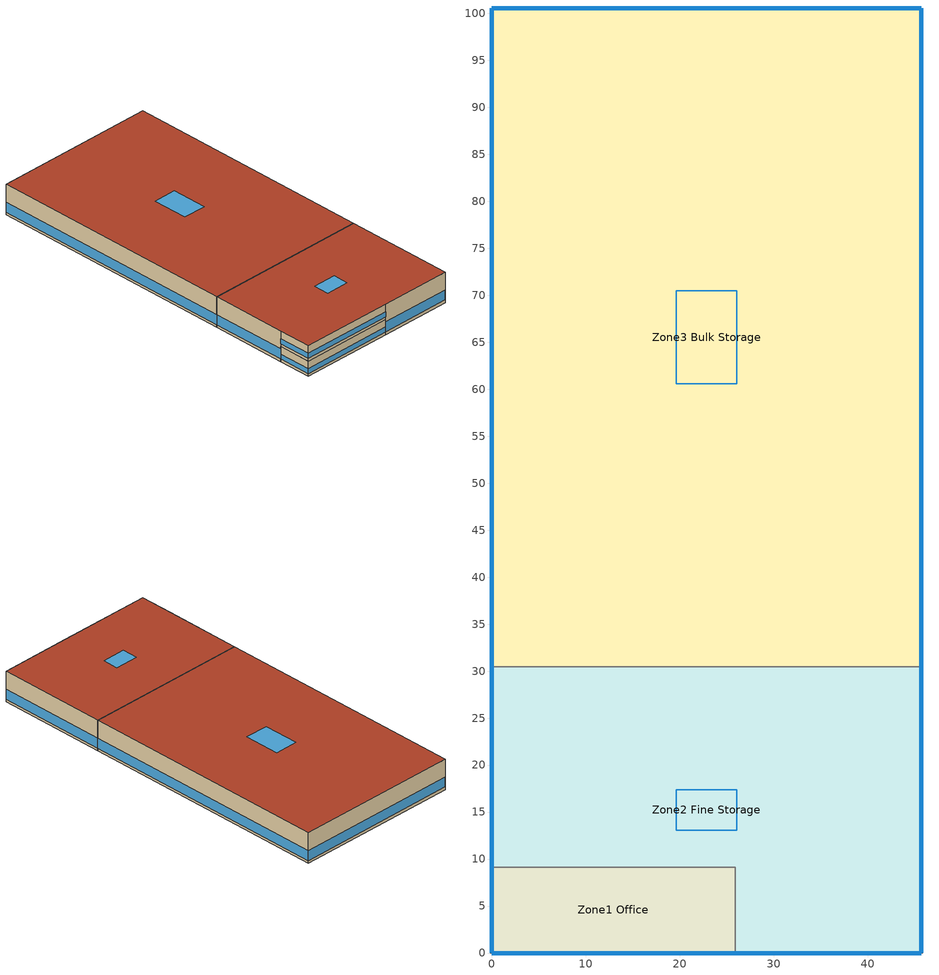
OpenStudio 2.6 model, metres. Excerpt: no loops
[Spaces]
Zone3 Bulk Storage
 floor ground: 45.72,100.58 45.72,30.48 0,30.48 0,100.58 z0
 wall outside: 45.72,30.48 45.72,100.58 0,100.58 0,30.48 z0:8.53
 wall to Zone2 Fine Storage: 45.72,30.48 0,30.48 z0:8.53
 window: 0,100.55 0,30.5 / 45.69,100.58 0.03,100.58 / 45.72,30.5 45.72,100.55 z0.76:3.54
 roof outside: 45.72,30.48 45.72,100.58 0,100.58 0,30.48 z8.53
 skylight: 26.09,60.57 26.09,70.49 19.63,70.49 19.63,60.57 z8.53
Zone2 Fine Storage
 floor to Zone1 Office: 0,0 0,9.14 25.91,9.14 25.91,0 z4.27
 floor ground: 45.72,30.48 45.72,0 25.91,0 25.91,9.14 0,9.14 0,30.48 z0
 wall outside: 0,30.48 0,9.14 / 25.91,0 45.72,0 45.72,30.48 z0:8.53; 0,9.14 0,0 25.91,0 z4.27:8.53
 wall to Zone1 Office: 0,9.14 25.91,9.14 25.91,0 z0:4.27
 window: 25.93,0 45.69,0 / 0,30.45 0,9.17 / 45.72,0.03 45.72,30.45 z0.76:3.54; 0.03,0 25.88,0 / 0,9.12 0,0.03 z5.03:6.42
 roof outside: 45.72,0 45.72,30.48 0,30.48 0,0 z8.53
 skylight: 26.09,13.08 26.09,17.39 19.63,17.39 19.63,13.08 z8.53
Zone1 Office
 floor ground: 25.91,9.14 25.91,0 0,0 0,9.14 z0
 wall outside: 0,9.14 0,0 25.91,0 z0:4.27
 window: 0.03,0 25.88,0 z0.76:2.15; 0,9.12 0,0.03 z0.76:2.16
[ClimateZones]
Climate Zone Institution Name 1=ASHRAE; Climate Zone Document Name 1=ANSI/ASHRAE Standard 169; Climate Zone Document Year 1=2006; Climate Zone Institution Name 2=CEC; Climate Zone Document Name 2=California Climate Zone Descriptions; Climate Zone Document Year 2=1995
[Building]
Warehouse-CAN_AB_Edmonton.Intl.AP.711230_CWEC2016.epw created: 2019-06-07 13:20:28 +0000: Default Construction Set=BTAP-Mass at hdd = 5120.0; Standards Number of Stories=1; Standards Number of Above Ground Stories=1; Standards Building Type=NECB2017_Warehouse
[Site]
Edmonton Intl AP: Latitude {deg}=53.31; Longitude {deg}=-113.579; Time Zone {hr}=-7; Elevation {m}=723.3
[Site:WaterMainsTemperature]
Calculation Method=Correlation; Annual Average Outdoor Air Temperature {C}=2.68333; Maximum Difference In Monthly Average Outdoor Air Temperatures {deltaC}=28.8
[Site:GroundTemperature:BuildingSurface]
19.527, 19.502, 19.536, 19.598, 20.002, 21.64, 22.225, 22.375, 21.449, 20.121, 19.802, 19.633
[SizingPeriod:DesignDay] Barometric Pressure {Pa}=92932; Sky Clearness=0; Rain Indicator=0; Snow Indicator=0; Day of Month=21; Daylight Saving Time Indicator=0; Humidity Indicating Type=Wetbulb; Dry-Bulb Temperature Range Modifier Type=DefaultMultipliers
Name | Maximum Dry-Bulb Temperature {C} | Daily Dry-Bulb Temperature Range {deltaC} | Humidity Indicating Conditions at Maximum Dry-Bulb | Wind Speed {m/s} | Wind Direction {deg} | Month | Day Type | Solar Model Indicator | ASHRAE Taub | ASHRAE Taud
Edmonton Intl AP Ann Clg .4% Condns DB=>MWB | 27.8 | 12.5 | 17.9 | 3.8 | 150 | 7 | SummerDesignDay | ASHRAETau | 0.353 | 2.421
Edmonton Intl AP Ann Htg 99.6% Condns DB | -32.6 | 0 | -32.6 | 2.1 | 180 | 1 | WinterDesignDay | ASHRAEClearSky
[Material:NoMass] Roughness=Smooth; Thermal Absorptance=0.9; Solar Absorptance=0.7
Name | Thermal Resistance {m2-K/W} | Visible Absorptance
Typical Carpet Pad | 0.21648 | 0.8
Typical Insulation 1 | 5.91238 | 0.7
Typical Insulation 2 | 4.49096 | 0.7
Typical Insulation 3 | 7.24636 | 0.7
Typical Carpet Pad 2 | 1.25503 | 0.8
Typical Carpet Pad 3 | 3.45515 | 0.8
Typical Insulation 4 | 0.526298 | 0.7
Typical Insulation 5 | 0.526316 | 0.7
[Material]
Name | Roughness | Thickness {m} | Conductivity {W/m-K} | Density {kg/m3} | Specific Heat {J/kg-K} | Thermal Absorptance | Solar Absorptance | Visible Absorptance
100mm Normalweight concrete floor | MediumSmooth | 0.1016 | 2.31 | 2322 | 832
G01 13mm gypsum board | Smooth | 0.0127 | 0.16 | 800 | 1090 | 0.9 | 0.7 | 0.5
G05 25mm wood | MediumSmooth | 0.0254 | 0.15 | 608 | 1630 | 0.9 | 0.5 | 0.5
4 in. Normalweight Concrete Floor | MediumRough | 0.1016 | 2.31 | 2322 | 832 | 0.9 | 0.7 | 0.7
1IN Stucco | Smooth | 0.0253 | 0.6918 | 1858 | 837 | 0.9 | 0.7 | 0.92
8IN CONCRETE HW RefBldg | Rough | 0.2032 | 1.311 | 2240 | 836.8 | 0.9 | 0.7 | 0.7
1/2IN Gypsum | Smooth | 0.0127 | 0.16 | 784.9 | 830 | 0.9 | 0.4 | 0.4
Metal Roof Surface; F08 Metal surface | Smooth | 0.0008 | 45.28 | 7824 | 500 | 0.9 | 0.7 | 0.7
6 in. Normalweight Concrete Floor | MediumRough | 0.1524 | 2.31 | 2322 | 832 | 0.9 | 0.7 | 0.7
[Construction]
BTAP-Int-Floor: 100mm Normalweight concrete floor, Typical Carpet Pad
BTAP-Int-Wall: G01 13mm gypsum board, G01 13mm gypsum board
BTAP-Int-Ceiling: Typical Carpet Pad, 100mm Normalweight concrete floor
BTAP-Ext-DaylightDiffuser: SimpleGlazing
BTAP-Int-Door: G05 25mm wood
BTAP-Ext-Floor-Mass:U-0.162: Typical Insulation 1, 4 in. Normalweight Concrete Floor, Typical Carpet Pad
BTAP-Ext-Wall-Mass:U-0.21: 1IN Stucco, 8IN CONCRETE HW RefBldg, Typical Insulation 2, 1/2IN Gypsum
BTAP-Ext-Roof-Metal:U-0.138: Metal Roof Surface, Typical Insulation 3
BTAP-Grnd-Floor-Mass:U-0.757: 6 in. Normalweight Concrete Floor, Typical Carpet Pad 2
BTAP-Grnd-Roof-Mass:U-0.284: 6 in. Normalweight Concrete Floor, Typical Carpet Pad 3
BTAP-Ext-Door:U-1.9000000000000001: F08 Metal surface, Typical Insulation 4
BTAP-Ext-OverHeadDoor:U-1.9000000000000001: Typical Insulation 5
BTAP-Ext-DaylightDiffuser:U=0.190 SHGC=0.600: SimpleGlazing:U=0.190 SHGC=0.600
[DefaultConstructionSet]
BTAP-Mass at hdd = 5120.0: Default Exterior Surface Constructions=BTAP-Mass at hdd = 5120.0; Default Interior Surface Constructions=Default Surface Constructions 2; Default Ground Contact Surface Constructions=BTAP-Mass at hdd = 5120.0 1; Default Exterior SubSurface Constructions=BTAP-Mass at hdd = 5120.0; Default Interior SubSurface Constructions=Default Sub Surface Constructions 2; Interior Partition Construction=BTAP-Int-Door
[DefaultSurfaceConstructions]
Name | Floor Construction | Wall Construction | Roof Ceiling Construction
Default Surface Constructions 2 | BTAP-Int-Floor | BTAP-Int-Wall | BTAP-Int-Ceiling
BTAP-Mass at hdd = 5120.0 | BTAP-Ext-Floor-Mass:U-0.162 | BTAP-Ext-Wall-Mass:U-0.21 | BTAP-Ext-Roof-Metal:U-0.138
BTAP-Mass at hdd = 5120.0 1 | BTAP-Grnd-Floor-Mass:U-0.757 | BTAP-Grnd-Roof-Mass:U-0.284 | BTAP-Grnd-Roof-Mass:U-0.284
[DefaultSubSurfaceConstructions]
Name | Fixed Window Construction | Operable Window Construction | Door Construction | Glass Door Construction | Overhead Door Construction | Skylight Construction | Tubular Daylight Dome Construction | Tubular Daylight Diffuser Construction
Default Sub Surface Constructions 2 | BTAP-Ext-DaylightDiffuser | BTAP-Ext-DaylightDiffuser | BTAP-Int-Door
BTAP-Mass at hdd = 5120.0 | BTAP-Ext-DaylightDiffuser:U=0.190 SHGC=0.600 | BTAP-Ext-DaylightDiffuser:U=0.190 SHGC=0.600 | BTAP-Ext-Door:U-1.9000000000000001 | BTAP-Ext-DaylightDiffuser:U=0.190 SHGC=0.600 | BTAP-Ext-OverHeadDoor:U-1.9000000000000001 | BTAP-Ext-DaylightDiffuser:U=0.190 SHGC=0.600 | BTAP-Ext-DaylightDiffuser:U=0.190 SHGC=0.600 | BTAP-Ext-DaylightDiffuser:U=0.190 SHGC=0.600
[WindowMaterial:SimpleGlazingSystem] Solar Heat Gain Coefficient=0.6; Visible Transmittance=0.21
Name | U-Factor {W/m2-K}
SimpleGlazing | 2.2
SimpleGlazing:U=0.190 SHGC=0.600 | 1.9
[Space] Building Story=Building Story 1; Part of Total Floor Area=Yes
Name | Space Type | Thermal Zone
Zone3 Bulk Storage | Space Function Warehouse storage area medium to bulky palletized items | Sp-Zone3 Bulk Storage Sys-4 Flr-1 Sch-A HPlcmt-east ZN
Zone2 Fine Storage | Space Function Warehouse storage area small hand-carried items(4) | Sp-Zone2 Fine Storage Sys-4 Flr-1 Sch-A HPlcmt-south ZN
Zone1 Office | Space Function Office enclosed <= 25 m2 | Sp-Zone1 Office Sys-3 Flr-1 Sch-A HPlcmt-south ZN
[BuildingStory]
Building Story 1: Nominal Z Coordinate {m}=0
[SpaceType] Standards Building Type=Space Function
Name | Default Schedule Set | Design Specification Outdoor Air Object | Standards Space Type
Space Function Warehouse storage area medium to bulky palletized items | Space Function Warehouse storage area medium to bulky palletized items Schedule Set | Space Function Warehouse storage area medium to bulky palletized items Ventilation | Warehouse storage area medium to bulky palletized items
Space Function Warehouse storage area small hand-carried items(4) | Space Function Warehouse storage area small hand-carried items(4) Schedule Set | Space Function Warehouse storage area small hand-carried items(4) Ventilation | Warehouse storage area small hand-carried items(4)
Space Function Office enclosed <= 25 m2 | Space Function Office enclosed <= 25 m2 Schedule Set | Space Function Office enclosed <= 25 m2 Ventilation | Office enclosed <= 25 m2
[People:Definition] Number of People Calculation Method=People/Area; Fraction Radiant=0.3
Name | People per Space Floor Area {person/m2}
Space Function Office enclosed <= 25 m2 People Definition | 0.0500182
Space Function Warehouse storage area medium to bulky palletized items People Definition | 0.0100036
Space Function Warehouse storage area small hand-carried items(4) People Definition | 0.0200073
[People] Work Efficiency Schedule=Work Efficiency Schedule; Clothing Insulation Schedule=Clothing Schedule; Air Velocity Schedule=Air Velocity Schedule; Multiplier=1
Name | People Definition | Space or SpaceType
Space Function Office enclosed <= 25 m2 People | Space Function Office enclosed <= 25 m2 People Definition | Space Function Office enclosed <= 25 m2
Space Function Warehouse storage area medium to bulky palletized items People | Space Function Warehouse storage area medium to bulky palletized items People Definition | Space Function Warehouse storage area medium to bulky palletized items
Space Function Warehouse storage area small hand-carried items(4) People | Space Function Warehouse storage area small hand-carried items(4) People Definition | Space Function Warehouse storage area small hand-carried items(4)
[Lights:Definition] Design Level Calculation Method=Watts/Area; Fraction Radiant=0.5; Fraction Visible=0.2
Name | Watts per Space Floor Area {W/m2}
Space Function Office enclosed <= 25 m2 Lights Definition | 9.99992
Space Function Warehouse storage area medium to bulky palletized items Lights Definition | 3.79997
Space Function Warehouse storage area small hand-carried items(4) Lights Definition | 7.39994
[Lights] Fraction Replaceable=1
Name | Lights Definition | Space or SpaceType
Space Function Office enclosed <= 25 m2 Lights | Space Function Office enclosed <= 25 m2 Lights Definition | Space Function Office enclosed <= 25 m2
Space Function Warehouse storage area medium to bulky palletized items Lights | Space Function Warehouse storage area medium to bulky palletized items Lights Definition | Space Function Warehouse storage area medium to bulky palletized items
Space Function Warehouse storage area small hand-carried items(4) Lights | Space Function Warehouse storage area small hand-carried items(4) Lights Definition | Space Function Warehouse storage area small hand-carried items(4)
[ElectricEquipment:Definition] Design Level Calculation Method=Watts/Area; Fraction Radiant=0.5
Name | Watts per Space Floor Area {W/m2}
Space Function Office enclosed <= 25 m2 Elec Equip Definition | 7.50273
Space Function Warehouse storage area medium to bulky palletized items Elec Equip Definition; Space Function Warehouse storage area small hand-carried items(4) Elec Equip Definition | 1.00036
[ElectricEquipment]
Name | Electric Equipment Definition | Space or SpaceType
Space Function Office enclosed <= 25 m2 Elec Equip | Space Function Office enclosed <= 25 m2 Elec Equip Definition | Space Function Office enclosed <= 25 m2
Space Function Warehouse storage area medium to bulky palletized items Elec Equip | Space Function Warehouse storage area medium to bulky palletized items Elec Equip Definition | Space Function Warehouse storage area medium to bulky palletized items
Space Function Warehouse storage area small hand-carried items(4) Elec Equip | Space Function Warehouse storage area small hand-carried items(4) Elec Equip Definition | Space Function Warehouse storage area small hand-carried items(4)
[DesignSpecification:OutdoorAir] Outdoor Air Method=Sum; Outdoor Air Flow per Person {m3/s-person}=0; Outdoor Air Flow Rate {m3/s}=0; Outdoor Air Flow Air Changes per Hour {1/hr}=0
Name | Outdoor Air Flow per Floor Area {m3/s-m2}
Space Function Office enclosed <= 25 m2 Ventilation | 0.00042164
Space Function Warehouse storage area medium to bulky palletized items Ventilation; Space Function Warehouse storage area small hand-carried items(4) Ventilation | 0.0003048
[DefaultScheduleSet] Number of People Schedule=NECB-A-Occupancy; People Activity Level Schedule=NECB-Activity; Electric Equipment Schedule=NECB-A-Electric-Equipment; Infiltration Schedule=Always On
Name | Lighting Schedule
Space Function Office enclosed <= 25 m2 Schedule Set | NECB-A-Occupancy-NECB-A-Lighting-0.3-0.1-0.67-Light Ruleset
Space Function Warehouse storage area medium to bulky palletized items Schedule Set; Space Function Warehouse storage area small hand-carried items(4) Schedule Set | NECB-A-Lighting
[ThermostatSetpoint:DualSetpoint] Heating Setpoint Temperature Schedule=NECB-A-Thermostat Setpoint-Heating; Cooling Setpoint Temperature Schedule=NECB-A-Thermostat Setpoint-Cooling
Space Function Office enclosed <= 25 m2 Thermostat 2; Space Function Warehouse storage area medium to bulky palletized items Thermostat 2; Space Function Warehouse storage area small hand-carried items(4) Thermostat 2
[SpaceInfiltration:DesignFlowRate] Schedule=Always On Discrete; Design Flow Rate Calculation Method=Flow/ExteriorArea; Flow per Exterior Surface Area {m3/s-m2}=0.00025; Constant Term Coefficient=0; Temperature Term Coefficient=0; Velocity Term Coefficient=0.224; Velocity Squared Term Coefficient=0
Name | Space or SpaceType
Zone1 Office Infiltration | Zone1 Office
Zone2 Fine Storage Infiltration | Zone2 Fine Storage
Zone3 Bulk Storage Infiltration | Zone3 Bulk Storage
[ThermalZone] Use Ideal Air Loads=No
Name | Thermostat
Sp-Zone1 Office Sys-3 Flr-1 Sch-A HPlcmt-south ZN | Space Function Office enclosed <= 25 m2 Thermostat 2
Sp-Zone3 Bulk Storage Sys-4 Flr-1 Sch-A HPlcmt-east ZN | Space Function Warehouse storage area medium to bulky palletized items Thermostat 2
Sp-Zone2 Fine Storage Sys-4 Flr-1 Sch-A HPlcmt-south ZN | Space Function Warehouse storage area small hand-carried items(4) Thermostat 2
[HeatExchanger:AirToAir:SensibleAndLatent] Availability Schedule=Always On Discrete; Nominal Supply Air Flow Rate {m3/s}=autosize; Sensible Effectiveness at 100% Heating Air Flow=0.5; Latent Effectiveness at 100% Heating Air Flow=0.5; Sensible Effectiveness at 75% Heating Air Flow=0.5; Latent Effectiveness at 75% Heating Air Flow=0.5; Sensible Effectiveness at 100% Cooling Air Flow=0.5; Latent Effectiveness at 100% Cooling Air Flow=0.5; Sensible Effectiveness at 75% Cooling Air Flow=0.5; Latent Effectiveness at 75% Cooling Air Flow=0.5; Supply Air Outlet Temperature Control=Yes; Heat Exchanger Type=Rotary; Frost Control Type=ExhaustOnly; Threshold Temperature {C}=-23.3; Initial Defrost Time Fraction=0.167; Rate of Defrost Time Fraction Increase {1/K}=1.44; Economizer Lockout=Yes
Name | Nominal Electric Power {W}
Sys_3_PSZ Sp-Zone1 Office Sys-3 Flr-1 Sch-A HPlcmt-south ZN ERV | 121.662
Sys_4_PSZ_Sp-Zone2 Fine Storage Sys-4 Flr-1 Sch-A HPlcmt-south ZN ERV | 354.73
Sys_4_PSZ_Sp-Zone3 Bulk Storage Sys-4 Flr-1 Sch-A HPlcmt-east ZN ERV | 750.88
[SetpointManager:OutdoorAirPretreat] Minimum Setpoint Temperature {C}=-99; Maximum Setpoint Temperature {C}=99; Minimum Setpoint Humidity Ratio {kgWater/kgDryAir}=1e-05; Maximum Setpoint Humidity Ratio {kgWater/kgDryAir}=1
Setpoint Manager Outdoor Air Pretreat 1; Setpoint Manager Outdoor Air Pretreat 2; Setpoint Manager Outdoor Air Pretreat 3
[AvailabilityManager:NightCycle] Control Type=CycleOnAny; Thermostat Tolerance {deltaC}=1; Cycling Run Time {s}=3600
Availability Manager Night Cycle 1; Availability Manager Night Cycle 2; Availability Manager Night Cycle 3
[Schedule:Ruleset]
Clothing Schedule: Default Day Schedule=Clothing Schedule Default Winter Clothes
Air Velocity Schedule: Default Day Schedule=Air Velocity Schedule Default
Work Efficiency Schedule: Default Day Schedule=Work Efficiency Schedule Default
NECB-A-Occupancy: Default Day Schedule=NECB-A-Occupancy Default
NECB-Activity: Default Day Schedule=NECB-Activity Default; Summer Design Day Schedule=NECB-Activity Summer Design Day; Winter Design Day Schedule=NECB-Activity Winter Design Day
NECB-A-Occupancy-NECB-A-Lighting-0.3-0.1-0.67-Light Ruleset: Default Day Schedule=NECB-A-Occupancy-NECB-A-Lighting-0.3-0.1-0.67-Light Default
NECB-A-Electric-Equipment: Default Day Schedule=NECB-A-Electric-Equipment Default
Always On: Default Day Schedule=Always On Default
NECB-A-Thermostat Setpoint-Heating: Default Day Schedule=NECB-A-Thermostat Setpoint-Heating Default
NECB-A-Thermostat Setpoint-Cooling: Default Day Schedule=NECB-A-Thermostat Setpoint-Cooling Default
NECB-A-Lighting: Default Day Schedule=NECB-A-Lighting Default
[Schedule:Day]
Clothing Schedule Default Winter Clothes; Always On Default: 24, 0, 1
Clothing Schedule Summer Clothes: 24, 0, 0.5
Air Velocity Schedule Default; NECB-A-Electric-Equipment Sat Day; NECB-A-Electric-Equipment Sun|Hol Day: 24, 0, 0.2
Work Efficiency Schedule Default; NECB-A-Occupancy Sat Day; NECB-A-Occupancy Sun|Hol Day: 24, 0, 0
NECB-A-Occupancy Default; NECB-A-Occupancy Default|Wkdy Day: 7, 0, 0, 8, 0, 0.1, 9, 0, 0.7, 12, 0, 0.9, 14, 0, 0.5, 17, 0, 0.9, 18, 0, 0.7, 19, 0, 0.3, 23, 0, 0.1, 24, 0, 0
NECB-Activity Default; NECB-Activity Winter Design Day; NECB-Activity Summer Design Day: 24, 0, 130
NECB-A-Occupancy-NECB-A-Lighting-0.3-0.1-0.67-Light Default; NECB-A-Occupancy-NECB-A-Lighting-0.3-0.1-0.67-Default|Wkdy-Light Day: 7, 0, 0.03495, 8, 0, 0.2097, 9, 0, 0.8, 17, 0, 0.9, 18, 0, 0.8, 19, 0, 0.5, 21, 0, 0.2097, 23, 0, 0.0699, 24, 0, 0.03495
NECB-A-Occupancy-NECB-A-Lighting-0.3-0.1-0.67-Sat-Light Day; NECB-A-Occupancy-NECB-A-Lighting-0.3-0.1-0.67-Sun|Hol-Light Day: 24, 0, 0.03495
NECB-A-Electric-Equipment Default; NECB-A-Electric-Equipment Default|Wkdy Day: 7, 0, 0.2, 8, 0, 0.3, 9, 0, 0.8, 18, 0, 0.9, 19, 0, 0.5, 21, 0, 0.3, 24, 0, 0.2
NECB-A-Thermostat Setpoint-Heating Default; NECB-A-Thermostat Setpoint-Heating Default|Wkdy Day: 6, 0, 18, 7, 0, 20, 21, 0, 22, 24, 0, 18
NECB-A-Thermostat Setpoint-Heating Sat Day; NECB-A-Thermostat Setpoint-Heating Sun|Hol Day: 24, 0, 18
NECB-A-Thermostat Setpoint-Cooling Default; NECB-A-Thermostat Setpoint-Cooling Default|Wkdy Day: 6, 0, 35, 21, 0, 24, 24, 0, 35
NECB-A-Thermostat Setpoint-Cooling Sat Day; NECB-A-Thermostat Setpoint-Cooling Sun|Hol Day: 24, 0, 35
NECB-A-Lighting Default; NECB-A-Lighting Default|Wkdy Day: 7, 0, 0.05, 8, 0, 0.3, 9, 0, 0.8, 17, 0, 0.9, 18, 0, 0.8, 19, 0, 0.5, 21, 0, 0.3, 23, 0, 0.1, 24, 0, 0.05
NECB-A-Lighting Sat Day; NECB-A-Lighting Sun|Hol Day: 24, 0, 0.05
[Schedule:Rule] Date Specification Type=DateRange; Start Day=1
Name | Schedule Ruleset | Rule Order | Day Schedule | Start Month | End Month | End Day | Apply Monday | Apply Tuesday | Apply Wednesday | Apply Thursday | Apply Friday | Apply Saturday | Apply Sunday
Schedule Rule 1 | Clothing Schedule | 0 | Clothing Schedule Summer Clothes | 5 | 9 | 30
Schedule Rule 2 | NECB-A-Occupancy | 2 | NECB-A-Occupancy Default|Wkdy Day | 1 | 12 | 31 | Yes | Yes | Yes | Yes | Yes
Schedule Rule 3 | NECB-A-Occupancy | 1 | NECB-A-Occupancy Sat Day | 1 | 12 | 31 |  |  |  |  |  | Yes
Schedule Rule 4 | NECB-A-Occupancy | 0 | NECB-A-Occupancy Sun|Hol Day | 1 | 12 | 31 |  |  |  |  |  |  | Yes
Schedule Rule 5 | NECB-A-Occupancy-NECB-A-Lighting-0.3-0.1-0.67-Light Ruleset | 2 | NECB-A-Occupancy-NECB-A-Lighting-0.3-0.1-0.67-Default|Wkdy-Light Day | 1 | 12 | 31 | Yes | Yes | Yes | Yes | Yes
Schedule Rule 6 | NECB-A-Occupancy-NECB-A-Lighting-0.3-0.1-0.67-Light Ruleset | 1 | NECB-A-Occupancy-NECB-A-Lighting-0.3-0.1-0.67-Sat-Light Day | 1 | 12 | 31 |  |  |  |  |  | Yes
Schedule Rule 7 | NECB-A-Occupancy-NECB-A-Lighting-0.3-0.1-0.67-Light Ruleset | 0 | NECB-A-Occupancy-NECB-A-Lighting-0.3-0.1-0.67-Sun|Hol-Light Day | 1 | 12 | 31 |  |  |  |  |  |  | Yes
Schedule Rule 8 | NECB-A-Electric-Equipment | 2 | NECB-A-Electric-Equipment Default|Wkdy Day | 1 | 12 | 31 | Yes | Yes | Yes | Yes | Yes
Schedule Rule 9 | NECB-A-Electric-Equipment | 1 | NECB-A-Electric-Equipment Sat Day | 1 | 12 | 31 |  |  |  |  |  | Yes
Schedule Rule 10 | NECB-A-Electric-Equipment | 0 | NECB-A-Electric-Equipment Sun|Hol Day | 1 | 12 | 31 |  |  |  |  |  |  | Yes
Schedule Rule 11 | NECB-A-Thermostat Setpoint-Heating | 2 | NECB-A-Thermostat Setpoint-Heating Default|Wkdy Day | 1 | 12 | 31 | Yes | Yes | Yes | Yes | Yes
Schedule Rule 12 | NECB-A-Thermostat Setpoint-Heating | 1 | NECB-A-Thermostat Setpoint-Heating Sat Day | 1 | 12 | 31 |  |  |  |  |  | Yes
Schedule Rule 13 | NECB-A-Thermostat Setpoint-Heating | 0 | NECB-A-Thermostat Setpoint-Heating Sun|Hol Day | 1 | 12 | 31 |  |  |  |  |  |  | Yes
Schedule Rule 14 | NECB-A-Thermostat Setpoint-Cooling | 2 | NECB-A-Thermostat Setpoint-Cooling Default|Wkdy Day | 1 | 12 | 31 | Yes | Yes | Yes | Yes | Yes
Schedule Rule 15 | NECB-A-Thermostat Setpoint-Cooling | 1 | NECB-A-Thermostat Setpoint-Cooling Sat Day | 1 | 12 | 31 |  |  |  |  |  | Yes
Schedule Rule 16 | NECB-A-Thermostat Setpoint-Cooling | 0 | NECB-A-Thermostat Setpoint-Cooling Sun|Hol Day | 1 | 12 | 31 |  |  |  |  |  |  | Yes
Schedule Rule 17 | NECB-A-Lighting | 2 | NECB-A-Lighting Default|Wkdy Day | 1 | 12 | 31 | Yes | Yes | Yes | Yes | Yes
Schedule Rule 18 | NECB-A-Lighting | 1 | NECB-A-Lighting Sat Day | 1 | 12 | 31 |  |  |  |  |  | Yes
Schedule Rule 19 | NECB-A-Lighting | 0 | NECB-A-Lighting Sun|Hol Day | 1 | 12 | 31 |  |  |  |  |  |  | Yes
[Schedule:Constant]
Always On Discrete: Value=1
